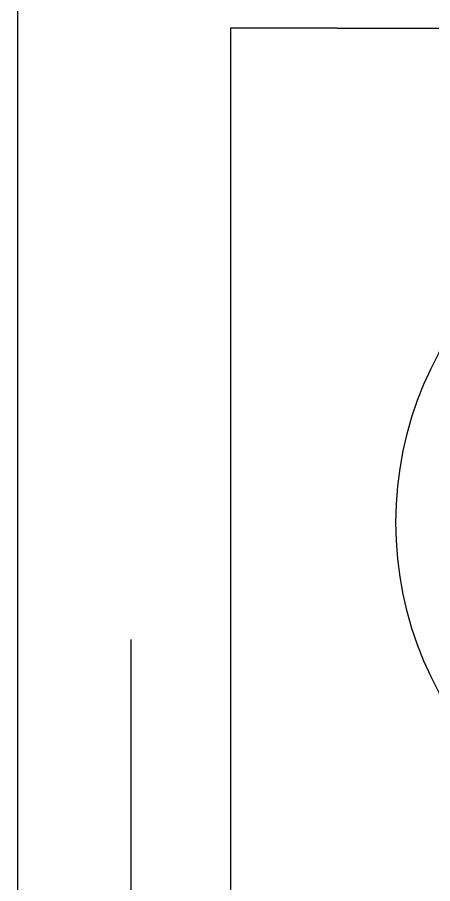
# Model space of a CAD drawing. Header units: inches. Extents: x 482566 to 494966, y -26460 to -22226.
# Drawn here: x 484497.2 to 484514.72, y -23983.69 to -23947.11 of the extents above; entities that cross this region are included whole.
import ezdxf

# ---------------------------------------------------------------- set-up
doc = ezdxf.new("R2010")
doc.units = ezdxf.units.IN
doc.header["$LTSCALE"] = 15
doc.header["$MEASUREMENT"] = 0
doc.linetypes.add('TRATTEGGIATA2', pattern=[9.525, 6.35, -3.175])
for name, color, linetype in [('furniture', 4, 'Continuous'), ('I-WALL-IN', 3, 'Continuous'), ('SUI GAS LINE', 30, 'TRATTEGGIATA2')]:
    doc.layers.add(name, color=color, linetype=linetype)

msp = doc.modelspace()

# ---------------------------------------------------------------- linework, layer by layer
at = {"layer": 'furniture'}
msp.add_circle((484528.193, -23968.441), 15.018, dxfattribs=at)
at = {"layer": 'I-WALL-IN'}
for p, q in [((484497.2, -23671.721, 6.93), (484497.2, -25280.471, 6.93)), ((484506.2, -23947.571, 6.93), (484506.2, -24206.546, 6.93)), ((484510.7, -23947.571, 6.93), (484506.2, -23947.571, 6.93)), ((484510.7, -23947.571, 6.93), (484694.353, -23947.571, 6.93))]:
    msp.add_line(p, q, dxfattribs=at)
at = {"layer": 'SUI GAS LINE'}
msp.add_line((484502, -24211.5), (484502, -23851), dxfattribs=at)

doc.saveas('drawing.dxf')
